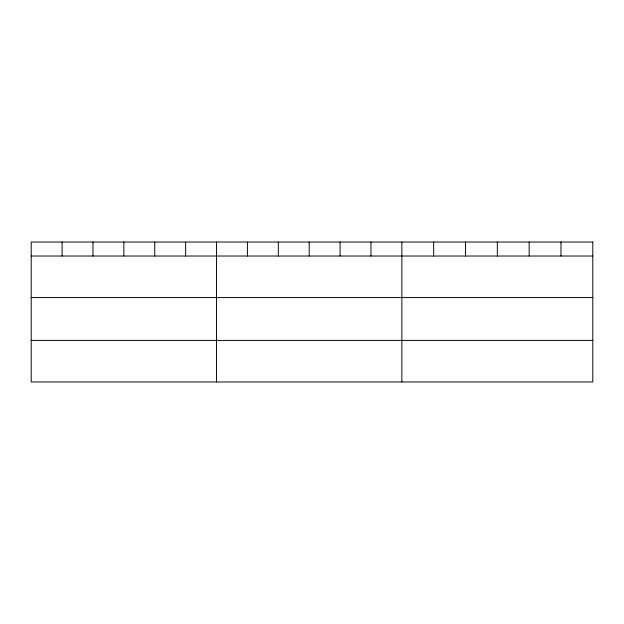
<?xml version="1.0" encoding="UTF-8"?>
<svg xmlns="http://www.w3.org/2000/svg" width="624" height="624" viewBox="0 0 624 624"><rect width="100%" height="100%" fill="white"/><g stroke="black" fill="none" stroke-linecap="round" stroke-linejoin="round"><path stroke-width="0.94" d="M31.2 256.019L592.8 256.019M31.2 297.578L592.8 297.578M31.2 340.4L592.8 340.4M560.976 242.042L560.976 256.019M529.152 242.042L529.152 256.019M497.328 242.042L497.328 256.019M465.504 242.042L465.504 256.019M433.68 242.042L433.68 256.019M401.856 242.042L401.856 381.958M370.968 242.042L370.968 256.019M340.08 242.042L340.08 256.019M309.192 242.042L309.192 256.019M278.304 242.042L278.304 256.019M247.416 242.042L247.416 256.019M216.528 242.042L216.528 381.958M185.64 242.042L185.64 256.019M154.752 242.042L154.752 256.019M123.864 242.042L123.864 256.019M92.976 242.042L92.976 256.019M62.088 242.042L62.088 256.019M592.8 242.042L31.2 242.042L31.2 381.958L592.8 381.958L592.8 242.042"/></g></svg>
